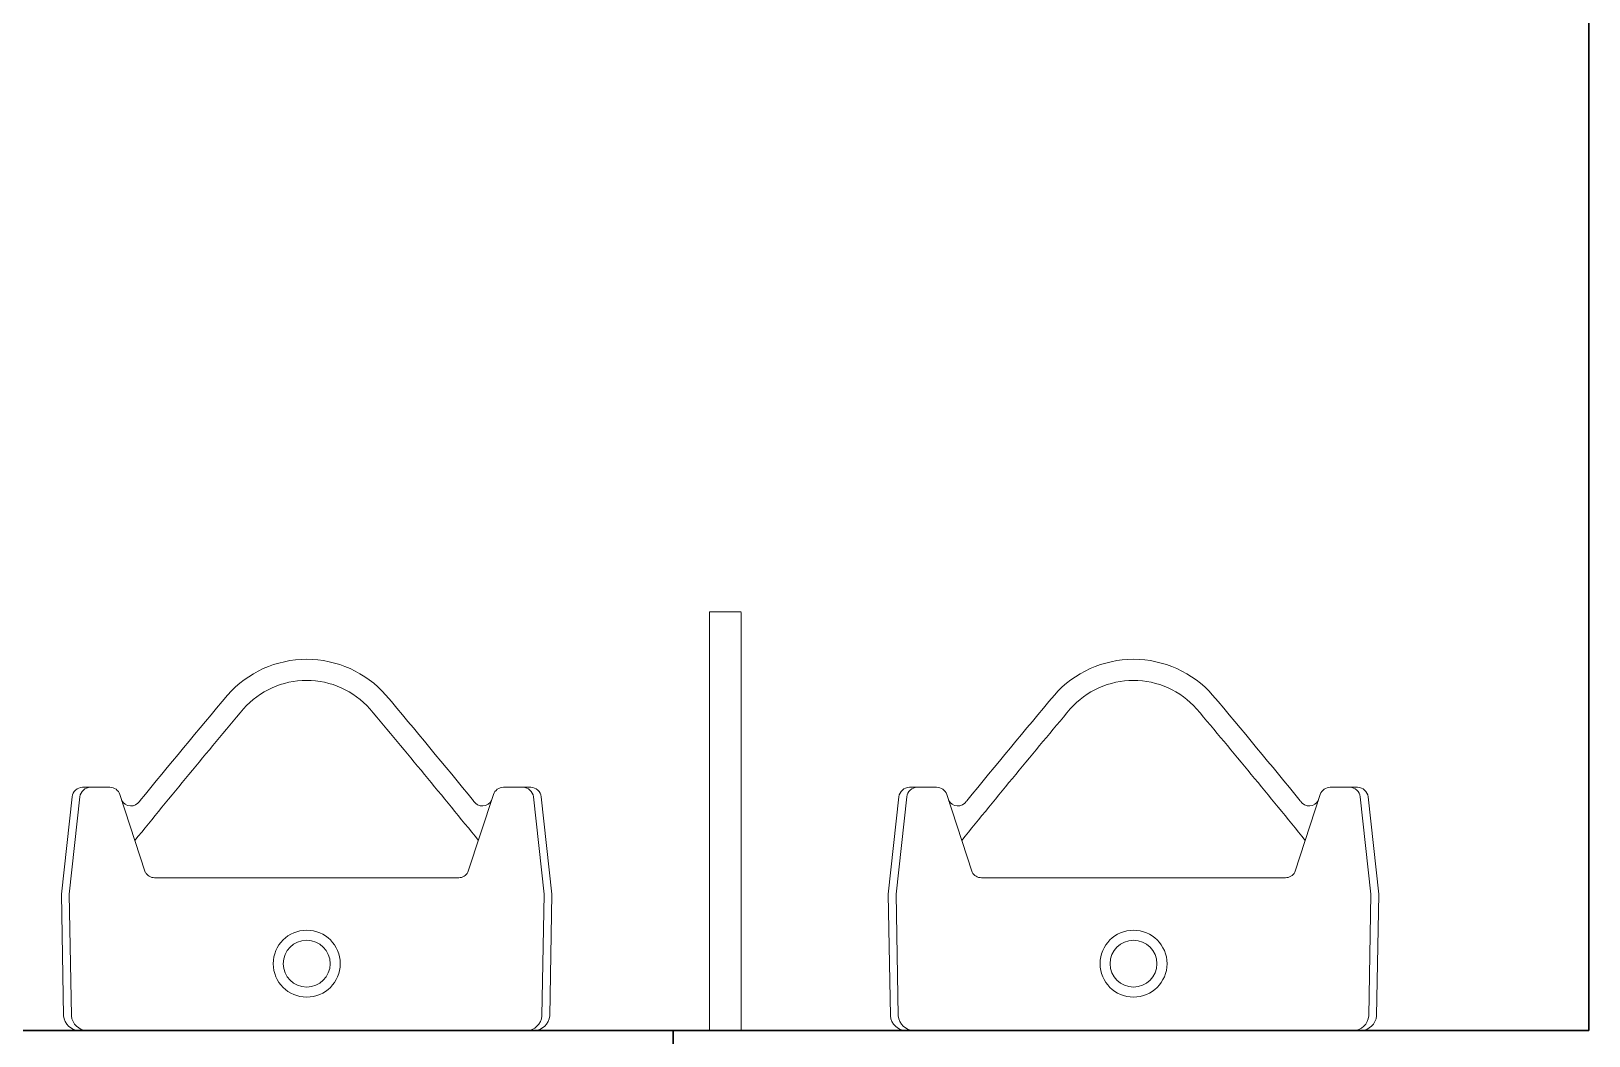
# Model space of a CAD drawing. Header units: inches. Extents: x 32 to 51.7, y 18.3 to 41.9.
# Drawn here: x 39.535 to 41.023, y 25.666 to 26.626 of the extents above; entities that cross this region are included whole.
import ezdxf

# ---------------------------------------------------------------- set-up
doc = ezdxf.new("R2010")
doc.units = ezdxf.units.IN
doc.header["$MEASUREMENT"] = 0
doc.layers.add('12', color=5, linetype='Continuous')
doc.layers.add('8', color=5, linetype='Continuous')
doc.layers.add('FURNITURE F 1 100', color=253, linetype='Continuous', lineweight=13)
doc.layers.add('WALL 1 100', color=250, linetype='Continuous', lineweight=30)

# ---------------------------------------------------------------- blocks, each defined once
blk = doc.blocks.new('A$C49767F12')
at = {"layer": 'FURNITURE F 1 100'}
for p, q in [((0.4442, 0.3549), (0.0245, 0.3549)), ((0.4044, 0.3549), (0.0643, 0.3549)), ((0.3796, 0.2087), (0.0891, 0.2087))]:
    blk.add_line(p, q, dxfattribs=at)
for points in [[(0.0388, 0.1223), (0.0202, 0.1223, -0.382621), (0.0102, 0.1313), (0, 0.2244), (0, 0.2244), (0.0021, 0.3406, -0.374131), (0.017, 0.3549)], [(0.0802, 0.2034), (0.0559, 0.1292, -0.324146), (0.0463, 0.1223), (0.0277, 0.1223, -0.382621), (0.0177, 0.1313), (0.0075, 0.2244), (0.0075, 0.2244), (0.0095, 0.3406, -0.374131), (0.0245, 0.3549)], [(0.3885, 0.2034), (0.4128, 0.1292, 0.324146), (0.4224, 0.1223), (0.441, 0.1223, 0.382621), (0.451, 0.1313), (0.4612, 0.2244), (0.4612, 0.2244), (0.4591, 0.3406, 0.374131), (0.4442, 0.3549)], [(0.4299, 0.1223), (0.4484, 0.1223, 0.382621), (0.4585, 0.1313), (0.4687, 0.2244), (0.4687, 0.2244), (0.4666, 0.3406, 0.374131), (0.4517, 0.3549)], [(0.0702, 0.173, 0.004202), (0.174, 0.0473, 0.44968), (0.2947, 0.0473, 0.004202), (0.3984, 0.173, 0.003368)], [(0.075, 0.1352, 0.003375), (0.1587, 0.0341, 0.451416), (0.3099, 0.0341, 0.003375), (0.3936, 0.1352)]]:
    blk.add_lwpolyline(points, format="xyb", dxfattribs=at)
for radius in [0.032, 0.0224]:
    blk.add_circle((0.2343, 0.2908), radius, dxfattribs=at)
for centre, radius, start, end in [((0.0891, 0.1986), 0.0101, 90, 151.6171), ((0.3796, 0.1986), 0.0101, 28.3829, 90), ((0.0665, 0.1302), 0.00991, 32.8846, 153.9552), ((0.4022, 0.1302), 0.00991, 26.0448, 147.1154)]:
    blk.add_arc(centre, radius, start, end, dxfattribs=at)

msp = doc.modelspace()

# ---------------------------------------------------------------- linework, layer by layer
at = {"layer": '8', "color": 148, "linetype": 'Continuous'}
msp.add_line((40.1481, 25.6709), (38.6481, 25.6709), dxfattribs=at)
at = {"layer": 'FURNITURE F 1 100'}
for p, q in [((40.1831, 26.0711), (40.1831, 25.6711)), ((40.1831, 26.0711), (40.2131, 26.0711)), ((40.2131, 26.0704), (40.2131, 25.6704))]:
    msp.add_line(p, q, dxfattribs=at)
at = {"layer": 'WALL 1 100'}
for p in [(41.0231, 29.1959), (39.2231, 25.6709)]:
    msp.add_line(p, (41.0231, 25.6709), dxfattribs=at)
msp.add_lwpolyline([(40.1481, 25.5709), (40.1481, 25.6709)], dxfattribs=at)

# ---------------------------------------------------------------- block references
at = {"layer": '12', "color": 1, "rotation": 180}
for p in [(40.0324, 26.0257), (40.8224, 26.0257)]:
    msp.add_blockref('A$C49767F12', p, dxfattribs=at)

doc.saveas('drawing.dxf')
